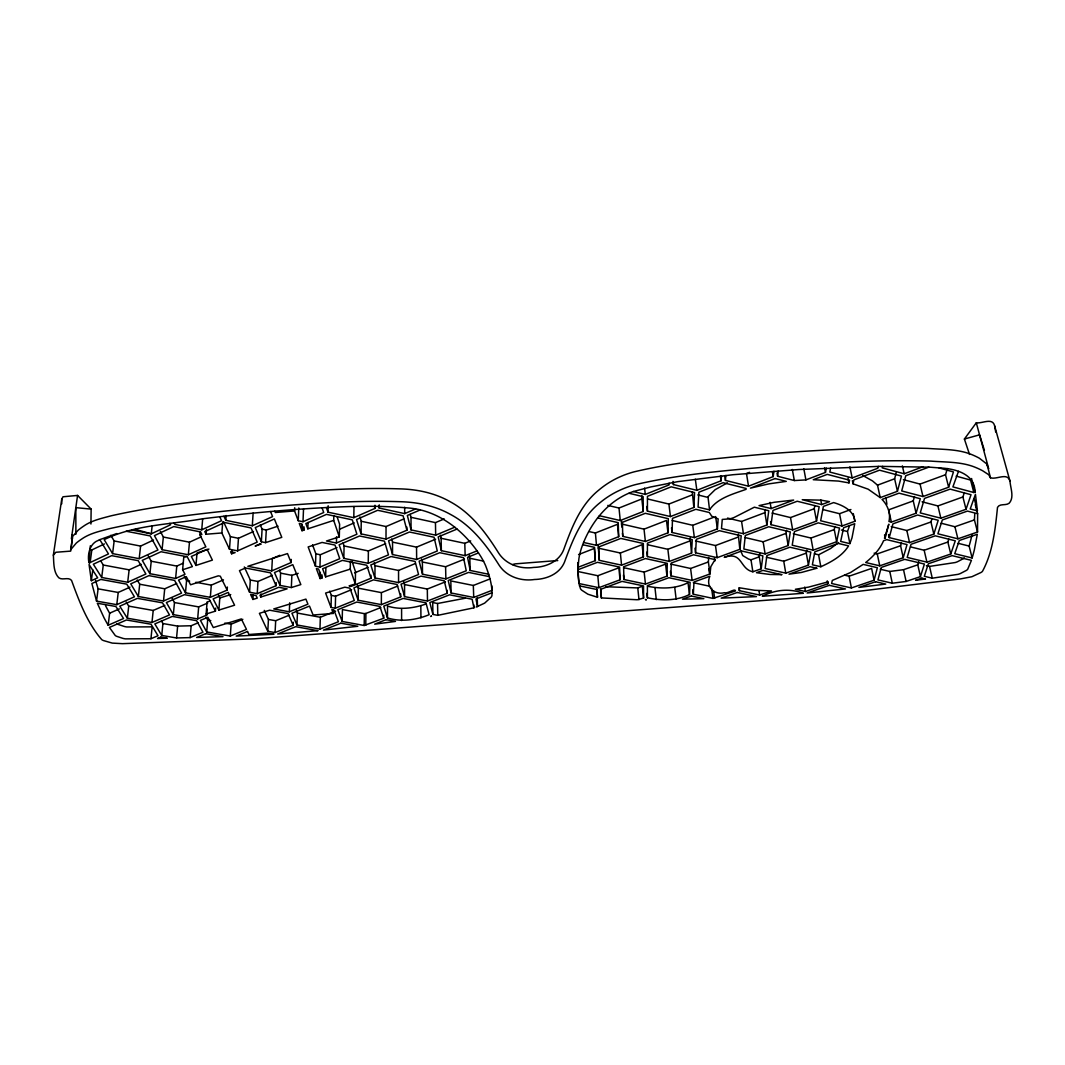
<?xml version="1.0" encoding="UTF-8"?>
<svg xmlns="http://www.w3.org/2000/svg" width="1065" height="1065" viewBox="0 0 1065 1065"><rect width="100%" height="100%" fill="white"/><g stroke="black" fill="none" stroke-linecap="round" stroke-linejoin="round"><path stroke-width="1.5" d="M392.532 554.546L388.605 540.834L409.493 532.007L434.054 537.239L437.289 551.004L416.655 559.484L392.532 554.546L392.546 542.125L391.68 539.05M647.4 597.785L647.4 585.604L668.9 577.709L690.107 582.289L689.494 594.523C676.515 600.98 661.259 600.753 647.4 597.785L646.921 593.351M647.413 556.582L647.413 543.177L669.991 534.537L692.237 539.649L691.558 553.121L669.313 561.415L647.413 556.582L646.908 552.003M647.427 511.147L647.44 496.317L671.19 486.825L694.58 492.562L693.848 507.459L670.444 516.565L647.427 511.147L646.908 506.434M385.996 539.103L406.897 530.237L403.103 515.793L377.676 510.281L356.535 519.507L361.062 533.885L385.996 539.103L386.049 526.549L403.861 518.921M387.487 617.94L383.773 606.118L403.129 598.423L425.987 602.83L429.115 614.718C416.082 620.043 401.159 622.186 387.487 617.94L387.527 606.065C400.187 610.112 413.965 608.248 426.24 603.908M381.337 604.627L400.706 596.906L397.099 584.485L373.482 579.853L353.913 587.867L358.146 600.234L381.337 604.627L381.416 592.633L397.711 586.056M383.706 618.232L379.939 606.424L356.788 602.031L337.805 609.699L342.171 621.454L364.19 625.488L383.706 618.232L383.72 615.264M415.603 508.924L404.7 513.623L379.233 508.072L379.247 504.877M326.383 507.539L327.967 512.172L353.793 517.683L374.947 508.418L374.987 505.223M374.92 577.949L370.82 564.943L391.028 556.529L415.11 561.455L418.545 574.528L398.563 582.608L374.92 577.949L375.026 565.715L374.121 562.799M352.009 561.282L355.51 571.772L355.297 583.979L349.107 585.87L351.357 586.309L370.953 578.255L370.979 575.207M365.761 625.288L365.921 613.453L380.791 607.543M368.237 563.305L388.472 554.865L384.478 541.166L359.584 535.975L339.136 544.761L343.809 558.38L368.237 563.305L368.384 550.938L385.637 543.656M90.938 524.02L91.137 509.11L77.572 495.425L62.981 496.769L61.743 499.166L53.356 555.171C53.929 562.666 53.21 572.131 58.881 577.842C62.662 580.571 68.386 576.644 71.541 580.398C79.076 600.98 87.263 623.025 101.801 639.692A10.597 4.793 4.8 0 0 103.385 640.531L112.238 643.1L122.475 643.659L254.162 638.84L786.13 598.77L818.399 596.214L960.723 578.867L971.879 576.724L981.038 572.477A10.823 4.966 -12.1 0 0 982.436 571.399C992.9 552.216 995.309 528.852 997.506 507.353C999.782 503.173 1005.853 505.942 1009.207 503.186C1014.506 497.275 1010.432 488.103 1009.979 481.114L994.657 425.933C992.593 417.174 982.409 423.724 976.299 422.792L964.397 439.033L969.509 454.422M364.19 625.488L364.35 613.653L342.437 609.579L342.171 621.454M358.146 600.234L358.333 588.173L357.281 585.058M361.062 533.885L361.248 521.278L359.903 516.924M355.297 583.979L350.252 569.123L350.412 561.415M353.793 517.683L353.993 506.541M343.809 558.38L344.088 545.959L343.05 542.91M666.983 576.152L667.276 563.345L645.417 558.526L623.597 566.766L623.93 579.506L645.457 584.073L666.983 576.152L665.572 564.13L644.165 572.118L624.276 567.818M667.981 532.806L668.301 518.682L645.323 513.303L622.399 522.316L622.772 536.374L645.377 541.473L667.981 532.806L666.49 520.439L644.032 529.159L621.534 523.993L621.454 520.852M669.113 483.177L669.073 484.908L645.297 494.426L633.276 491.537C607.929 500.27 590.13 523.115 581.583 547.796A227.857 113.995 -9.5 0 0 578.934 558.419C577.802 568.39 577.297 579.134 580.492 588.732A17.612 8.839 -4.8 0 0 581.676 590.156L587.893 594.203L597.492 597.252L597.039 589.531L579.427 585.87M337.086 516.698L339.615 524.233L339.296 536.84L326.489 540.993L336.42 543.03L336.593 536.747M335.275 608.221L354.272 600.527L349.986 588.173L344.834 587.188L325.597 593.072L331.015 607.423L335.275 608.221L335.595 596.214L351.583 589.664M331.015 607.423L331.348 595.402L329.737 591.062M339.296 536.84L333.704 520.386L333.838 515.606M333.292 613.44L331.841 609.593L333.971 609.992L338.39 621.747L319.953 629.096L296.935 624.969L291.93 613.267L309.489 606.065L313.097 615.011L333.292 613.44L333.372 610.445M670.897 575.846L671.256 563.039L693.475 554.759L715.028 559.618L710.821 566.687L710.022 573.942L692.13 580.438L670.897 575.846L670.364 571.333M672.095 532.487L672.481 518.362L695.844 509.283L709.303 512.505L711.753 516.232L718.156 518.908L717.397 528.906L694.367 537.612L672.095 532.487L671.522 527.841M721.471 475.922L721.098 480.754L696.843 490.326L673.413 484.562L673.466 482.405M350.252 569.123L325.624 576.857L325.903 567.645M327.967 512.172L328.166 505.769M319.939 567.099L339.748 558.699L335.022 545.08L322.056 542.431L308.158 546.944L315.44 566.221L319.939 567.099L320.339 554.732L337.019 547.583M322.056 574.94L321.963 578.015L320.112 578.588L320.312 572.451M319.953 629.096L320.339 617.274L335.621 611.097M315.44 566.221L315.879 553.84L312.538 544.867M333.704 520.386L307.812 528.839L308.051 522.489M974.781 513.689L974.422 519.906L977.537 532.034L957.914 538.823L937.906 533.791L942.325 519.96L967.446 511.08L977.63 513.743L977.537 532.034M304.084 526.922L303.964 530.09L302.021 530.729L302.287 524.393M294.699 507.752L294.552 510.96L298.253 520.745L302.993 521.73L303.525 508.99M296.935 624.969L297.428 613.081L296.19 610.125M293.168 625.262L288.109 613.56L269.658 610.205L259.407 613.334L267.794 631.292L275.076 632.57L293.168 625.262L293.288 622.279M298.253 520.745L298.799 507.978M291.131 562.546L287.51 553.587L247.852 566.287L271.721 570.907L291.131 562.546L291.278 559.431M289.321 611.789L307.945 604.148L305.908 599.116L273.745 608.94L289.321 611.789L289.72 602.79M291.331 587.547L300.836 584.592L292.795 564.663L274.49 572.531L280.002 585.391L291.331 587.547L291.877 575.326L298.187 573.343M691.558 553.121L690.12 537.918M693.848 507.459L692.317 491.91M275.076 632.57L275.689 620.735L289.187 615.211M280.002 585.391L280.614 573.143L279.389 570.254M854.862 521.304C854.103 510.628 842.708 505.209 833.615 502.587L823.378 506.407L820.676 520.758L841.962 525.99L854.862 521.304L853.291 513.61M1009.979 481.114C1007.557 472.021 996.694 479.889 990.49 477.799L986.989 464.114L979.347 458.203A109.895 55.66 -11.8 0 0 972.944 455.101C958.859 448.911 942.964 449.603 927.948 448.405C875.563 446.874 823.165 449.736 770.94 453.584C725.172 457.67 679.044 461.185 634.221 471.822C621.334 475.216 609.167 481.34 598.969 489.953C580.106 505.023 571.546 528.094 563.571 549.993C558.726 561.814 545.852 567.166 533.791 567.405C520.412 569.402 505.995 564.61 498.513 552.855C486.066 532.926 471.462 513.263 450.349 501.828C435.079 493.082 417.48 489.314 400.001 488.875C351.277 487.251 302.567 491.111 254.069 495.318C206.224 500.111 158.219 505.236 111.239 515.779C101.681 518.362 91.59 520.439 83.376 526.31A108.098 54.022 4.7 0 0 78.118 530.277L72.593 536.467L70.663 551.124L55.859 552.269L53.356 555.171M276.048 585.697L270.483 572.837L245.469 568.018L239.465 570.64L249.556 592.246L257.237 593.671L276.048 585.697L276.208 582.635M72.393 537.119L70.969 549.367M267.794 631.292L268.433 619.431L264.266 610.365M271.721 570.907L272.387 558.526L279.815 555.291M693.328 594.23L693.994 581.983L709.849 576.232C705.336 586.642 714.069 595.322 724.333 592.712C727.661 594.057 735.276 587.8 735.502 590.955L713.004 598.397L693.328 594.23L692.756 589.784M695.578 552.802L696.31 539.329L719.301 530.65L741.227 535.788L739.816 549.327L717.171 557.674L695.578 552.802L694.979 548.235M260.792 597.012L259.966 595.215L278.764 587.268L287.111 588.852L260.792 597.012L260.965 593.977M265.571 542.644L281.786 537.346L274.371 518.948L255.267 527.588L261.351 541.805L265.571 542.644L266.303 530.037L278.018 526.15M257.237 593.671L257.97 581.477L272.36 575.3M261.351 541.805L262.096 529.172L260.286 524.872M252.924 599.462L250.608 594.51L256.066 595.521L257.251 598.117L252.924 599.462L253.204 594.896M249.556 592.246L250.328 580.026L244.311 566.953M223.93 516.245L225.793 520.332L252.312 525.777L253.124 513.024M230.293 636.045L246.481 629.388L241.329 618.925L213.32 627.551L207.848 617.247L200.433 620.389L206.716 631.958L230.293 636.045L231.118 624.197L242.833 619.324M222.718 521.837L221.866 532.966L229.481 549.26L237.601 550.858L238.467 538.291L253.47 531.528M710.022 573.942L708.385 561.947L708.691 557.461M229.481 549.26L230.399 536.667L223.53 521.73M227.151 590.103L220.309 576.205L218.298 575.832L190.582 584.778L186.268 576.658L178.561 580.079L185.47 592.806L210.324 597.345L227.151 590.103L227.364 587.041M231.598 553.787L230.652 551.763L235.099 552.642L231.598 553.787L231.811 550.645M218.884 610.072L213.146 598.889L228.269 592.38L234.58 605.213L218.884 610.072L219.803 597.984L218.378 595.162M225.793 520.332L226.153 515.527M215.436 611.137L209.246 599.182L184.431 594.669L166.406 602.537L173.329 614.638L197.664 618.925L206.703 615.091L206.131 614.012L215.436 611.137L215.676 608.115M210.324 597.345L211.296 585.151L223.464 579.839M206.131 614.012L207.103 601.951L210.191 600.993M206.703 615.091L207.182 609.073M206.716 631.958L207.675 620.056L206.117 617.141M773.922 471.223L773.23 476.588L748.509 486.199L725.438 480.408L725.837 475.456M197.664 618.925L198.676 606.904L207.675 603.043M221.866 532.966L206.064 534.231L206.464 529.451M199.887 534.723L201.884 534.563L200.593 531.941L173.781 526.563L154.438 535.615L162.066 549.686L188.332 554.772L205.851 546.824L199.887 534.723L200.167 531.541M173.994 522.702L174.873 524.406L201.738 529.811L202.696 518.642M195.96 565.448L191.341 556.462L207.089 549.354L212.388 560.11L195.96 565.448L197.038 552.961L208.926 549.061M190.142 637.602L202.962 632.251L196.639 620.682L172.344 616.409L154.824 623.93L161.747 635.446L176.55 637.962L190.142 637.602L191.167 625.741L198.263 622.745M188.332 554.772L189.477 542.192L201.099 536.866M185.47 592.806L186.575 580.545L184.298 576.258M182.608 569.775L192.352 566.62L187.254 556.782L161.028 551.737L142.284 560.35L149.912 573.689L175.605 578.468L185.004 574.288L182.608 569.775L183.766 557.314L186.535 556.409M176.55 637.962L177.655 626.1L191.167 625.741M173.329 614.638L174.474 602.55L172.184 598.49M990.49 477.799L988.653 474.684L982.715 470.81A110.507 55.207 -11.6 0 0 976.272 467.735C962.108 461.584 946.133 462.303 931.05 461.118C878.372 459.641 825.668 462.516 773.15 466.39C727.102 470.477 680.708 473.992 635.605 484.588C622.666 487.97 610.418 494.04 600.128 502.613C581.224 517.497 572.517 540.421 564.463 562.2C559.524 574.008 546.571 579.24 534.51 579.493C521.131 581.463 506.647 576.831 499.072 565.102C486.532 545.28 471.795 525.777 450.655 514.515C435.265 505.835 417.587 502.121 400.027 501.695C351.024 500.124 302.034 503.998 253.244 508.205C205.132 513.01 156.875 518.122 109.615 528.626C100.017 531.195 89.886 533.259 81.619 539.103A108.683 53.57 4.6 0 0 76.321 543.03L70.57 549.833M175.605 578.468L176.79 566.074L183.473 563.066M163.504 601.019L181.543 593.112L174.58 580.385L148.927 575.632L130.742 583.846L138.357 596.506L163.504 601.019L164.716 588.799L176.684 583.5M161.747 635.446L162.918 623.544L161.401 620.962M739.816 549.327L738.285 534.124M150.937 638.734L158.006 635.738L151.03 624.223L126.455 619.99L109.415 627.431L115.233 635.499A9.079 4.14 4.7 0 0 116.631 636.311L123.047 638.414A11.795 5.392 4.6 0 0 125.51 638.867L150.937 638.734L152.162 626.846L126.868 626.966A11.742 5.445 4.7 0 1 124.419 626.5L118.029 624.383A9.026 4.18 4.8 0 1 116.644 623.558M162.066 549.686L163.358 537.04L160.336 531.368M151.976 622.479L169.495 614.944L162.519 602.843L137.412 598.357L119.773 606.185L127.347 618.219L151.976 622.479L153.214 610.458L164.835 605.386M149.912 573.689L151.243 561.228L148.221 555.85M61.743 499.166L61.757 503.812M152.135 525.844L151.283 533.831L131.887 530.011M739.336 590.662L739.643 587.827L754.726 590.276L771.459 590.929L759.664 595.055L739.336 590.662L738.897 587.707M138.357 596.506L139.715 584.232L137.199 579.972M476.148 607.077L484.655 603.123L491.138 597.199A17.559 8.786 -2.1 0 0 491.937 595.628C492.562 585.47 489.234 575.167 485.653 565.755A225.061 111.479 2.5 0 0 480.342 555.757C464.313 530.836 438.407 510.188 408.002 507.938C386.875 506.155 365.628 505.902 344.434 506.727C296.909 508.577 249.516 512.984 202.323 518.828C169.561 524.632 134.51 524.832 104.184 539.622L112.584 553.614L139.182 558.659L140.593 546.079L153.52 540.048M127.347 618.219L128.732 606.131L126.229 602.084M127.694 582.249L145.892 573.995L138.21 560.669L111.665 555.65L93.334 564.224L101.694 577.483L127.694 582.249L129.131 569.842L141.206 564.317M116.777 604.667L134.43 596.813L126.762 584.153L100.802 579.427L91.87 583.527L96.542 601.113L116.777 604.667L118.228 592.46L129.943 587.174M108.164 625.248A781.617 407.243 -10.6 0 1 104.024 617.767L97.328 603.229L115.885 606.491L123.527 618.525L108.164 625.248L109.628 613.214A776.798 410.038 -10.7 0 1 105.528 605.652M112.584 553.614L114.155 540.967L110.827 535.322M761.195 568.803L762.886 555.863L741.639 550.991L724.267 557.368C742.811 551.018 739.443 568.976 752.862 571.785L761.195 568.803L759.292 556.809L759.704 553.547M766.907 525.005L768.77 510.734L754.353 507.193L734.504 517.284A13.579 7.202 -8.3 0 1 729.498 518.881L722.256 519.44L721.511 528.586L743.463 533.751L766.907 525.005L764.883 512.651L765.282 509.456M96.542 601.113L98.113 588.839L95.531 580.332M101.694 577.483L103.278 565.022L100.789 561.015M91.35 580.718L89.061 564.503L97.674 577.802L91.35 580.718L92.788 569.828M88.861 562.307C87.224 553.587 90.285 541.952 100.004 539.955L108.47 553.933L90.139 562.546L88.861 562.307L90.339 545.773M89.26 562.932L89.899 558.22M89.473 562.972L89.899 559.831M90.139 562.546L91.816 549.953L104.45 543.949M771.047 524.672L772.964 510.401L797.219 501.242L819.171 506.74L816.536 521.091L792.666 529.877L771.047 524.672L770.527 521.584M826.28 468.054L825.482 472.407L805.899 479.916L794.33 480.541L777.583 476.241L778.302 470.89M77.572 495.425L71.382 538.797L72.54 538.331M788.18 545.533L790.31 531.928L768.717 526.749L745.314 535.469L743.849 549.021L765.123 553.92L788.18 545.533L786.077 533.365L786.542 530.317M808.442 565.116L810.838 552.109L789.897 547.21L766.88 555.557L765.136 568.497L785.77 573.143L808.442 565.116L806.285 553.121L806.804 550.219M816.536 521.091L814.232 508.737L814.805 505.529M830.633 467.841L829.835 472.061L852.173 477.932L877.84 468.227L878.279 466.39M836.624 541.739L839.513 528.054L818.24 522.848L794.41 531.608L792.214 545.227L813.167 550.152L836.624 541.739L834.268 529.571L834.893 526.509M827.785 583.806L828.197 581.836L808.548 587.121L795.369 589.278L805.473 591.514L827.785 583.806L827.239 580.851M849.005 482.898L849.564 480.209L827.265 474.364L813.261 479.716L838.448 481.074L849.005 482.898L848.033 478.172M853.038 483.816L853.89 479.862L879.517 470.184L901.456 476.068L897.449 491.298L880.223 497.635L868.135 489.181L853.038 483.816L852.386 480.674M971.986 534.989L971.307 537.878A764.976 399.695 3.5 0 1 969.123 546.065L972.132 557.98L954.733 553.707L959.299 540.501L977.297 534.284L974.342 549.86A769.636 396.886 3.4 0 1 972.132 557.98M882.579 466.337L882.206 467.868L904.185 473.779L922.796 466.829M897.449 491.298L894.627 478.784L896.198 472.647M874.072 580.212L877.36 567.712L863.169 564.383L850.589 572.491L832.298 580.438L831.645 583.5L851.388 587.96L874.072 580.212L871.623 568.404L849.085 576.205L844.545 575.153M885.188 537.932L888.809 524.166L884.496 538.171L885.188 537.932L884.536 534.896M889.235 537.612L892.923 523.847L917.604 515.007L938.212 520.279L933.845 534.111L909.563 542.604L889.235 537.612L888.583 534.577M709.543 509.882C717.491 497.981 733.239 494 746.046 489.341L746.126 488.449L723.095 482.685L698.88 492.216L698.068 507.126L709.543 509.882L707.985 496.703L715.094 489.714L727.462 482.804M903.227 557.727L907.021 544.588L886.719 539.622L883.551 540.74C879.823 549.5 873.02 556.609 865.685 562.52L879.77 565.835L903.227 557.727L900.577 545.746L901.403 542.804M916.1 513.223L920.293 498.726L899.046 493.162L882.02 499.418C887.704 505.116 890.886 513.516 888.956 521.491L891.365 522.103L916.1 513.223L913.238 500.896L914.476 496.516M920.44 576.618L924.407 564.051L904.691 559.338L881.274 567.419L877.933 579.906L892.297 583.221L906.115 581.45L920.44 576.618L917.764 564.823L918.736 561.654M933.845 534.111L930.956 521.97L931.915 518.868M928.866 467.122L905.783 475.722L901.709 490.952L922.982 496.543L948.635 487.224L945.52 474.724L947.411 468.56M948.635 487.224L953.455 471.928L939.064 467.908L929.878 467.176L879.623 466.363L798.803 469.519L732.906 474.724L677.66 481.66L650.569 486.985L633.276 491.537M849.537 525.724L847.474 531.502L849.897 543.643L840.671 541.419L843.613 527.734L854.742 523.687L851.987 537.905L849.897 543.643M950.765 554.013L955.278 540.807L935.283 535.815L911.041 544.268L907.18 557.421L926.923 562.16L950.765 554.013L947.85 542.045L948.848 539.09M966.035 509.283L971.014 494.706L950.113 489.115L924.513 498.393L920.253 512.904L940.874 518.202L966.035 509.283L962.893 496.969L964.371 492.562M838.581 542.564L830.5 548.568L818.599 554.785L814.405 553.8M99.298 539.822L116.777 533.552M820.809 566.753C831.326 561.947 842.335 555.983 848.579 545.892L838.261 543.416L814.832 551.803L812.382 564.809L820.809 566.753L818.599 554.785M139.182 558.659L157.94 550.006L150.245 535.948L126.216 531.235M201.738 529.811L221.547 520.678L219.723 516.725M252.312 525.777L272.573 516.605L270.523 511.533M237.601 550.858L257.197 542.125L251.06 527.921L224.582 522.502L204.8 531.608L206.064 534.231M302.993 521.73L323.707 512.518L322.056 507.779M109.628 613.214L119.36 608.9M339.655 529.212L354.206 522.875M336.42 543.03L356.895 534.217L352.302 519.853L326.529 514.368L305.841 523.554L307.812 528.839M420.182 509.935L407.336 515.46L411.077 529.917L435.678 535.163L454.782 527.188M410.238 514.395L410.984 517.31L435.452 522.622L444.225 518.921M457.031 529.065L438.194 536.906L441.363 550.685L465.165 555.664L477.027 550.871M354.592 572.877L368.077 567.272M392.546 542.125L416.535 547.13L435.598 539.21M375.026 565.715L398.55 570.441L415.363 563.545M440.417 535.189L441.11 538.278L464.793 543.323L470.69 540.9M478.465 552.921L467.562 557.328L470.224 570.481L488.742 574.275M421.634 559.058L422.379 561.987L445.596 566.74L464.42 559.152M607.809 505.409L619.005 508.032L641.836 498.926L641.809 495.598M445.862 578.907L466.244 570.787L463.515 557.647L439.752 552.695L419.144 561.135L422.512 574.221L445.862 578.907L445.596 566.74M403.648 581.423L404.54 584.552L427.318 589.052L445.45 581.836M599.342 515.713L620.256 520.532L643.22 511.48L643.154 496.663L629.016 493.268M588.972 531.555L595.402 532.993L617.46 524.313L618.672 536.693L596.493 545.32L583.567 542.471M647.547 498.953L668.913 504.065L692.17 494.906M749.56 472.328L746.485 473.526L748.509 486.199M447.233 593.285L444.291 580.798L420.995 576.125L401.026 584.179L404.58 596.613L427.478 601.033L447.233 593.285L447.167 590.276M491.83 585.843L492.017 590.356L473.725 597.438L451.107 592.979L450.828 580.931L473.326 585.457L490.007 578.921M578.561 554.559L594.283 548.462L595.348 560.656L578.095 567.272L577.736 562.719M492.23 592.673L475.988 598.943L477.533 606.571L477.213 597.638M598.264 548.142L620.363 553.015L642.089 544.694L643.406 556.889L621.561 565.156L599.342 560.35L598.104 545.16M672.161 520.479L692.756 525.311L714.109 517.124M578.069 569.708L597.452 562.293L619.617 567.073L620.016 579.813L598.876 587.694L579.04 583.567L578.082 571.546L597.824 575.726L618.858 567.791L620.016 579.813M771.127 508.577L793.638 500.071L774.162 502.281L759.052 505.609L771.127 508.577L770.088 502.347M647.627 544.734L667.861 549.287L689.987 540.927M727.528 518.083L741.573 521.451L764.883 512.651M821.648 504.584L829.529 501.642L820.929 500.151L802.251 499.711L821.648 504.584L820.756 499.898M695.512 540.967L715.467 545.546L737.978 537.159M772.058 513.077L790.51 517.577L814.232 508.737M862.77 475.483L872.541 480.941L877.507 485.161L894.627 478.784M605.639 586.735L637.762 587.92L642.315 586.243L643.58 598.091L637.243 599.755L601.379 597.931L600.593 589.025M670.977 564.157L690.599 568.484L708.385 561.947M745.007 537.545L763.152 541.792L786.077 533.365M822.886 509.549L839.539 513.703L850.922 509.509M903.4 479.649L920.04 484.096L945.52 474.724M958.473 471.329L952.895 486.891L973.823 492.523L975.061 492.083C974.848 473.086 954.187 468.507 939.064 467.908M647.6 586.256C660.939 588.932 675.583 588.985 688.003 582.688L689.494 594.523M740.534 550.312L742.704 555.557L748.575 559.072L750.998 559.817L759.292 556.809M793.292 533.818L810.958 538.038L834.268 529.571M913.238 500.896L888.663 509.829L891.365 522.103M956.17 476.135L970.588 480.075L971.812 479.636L971.613 478.518M766.361 557.221L783.747 561.215L806.285 553.121M922.104 501.815L937.906 505.928L962.893 496.969M891.259 526.629L906.834 530.516L930.956 521.97M874.139 553.161L877.254 553.907L900.577 545.746M941.127 523.221L954.919 526.736L974.422 519.906M910.548 546.917L924.154 550.246L947.85 542.045M880.236 569.229L889.768 571.452L903.519 569.682L917.764 564.823M219.803 597.984L230.732 594.576M473.912 607.822L437.782 615.344L432.909 614.425L429.834 602.537L449.563 594.803L472.141 599.249L473.912 607.822L473.819 604.853M964.397 439.033L979.547 434.839L984.419 450.349M465.298 598.224L437.569 603.496L432.723 602.55L432.909 614.425M364.35 613.653L365.921 613.453M926.364 565.661L929.532 566.407L955.225 562.533A11.981 5.618 -12 0 0 957.595 561.681L963.519 558.553A9.212 4.327 -12.1 0 0 964.357 557.874M932.274 578.188L958.101 574.328A12.048 5.578 -11.8 0 0 960.484 573.476L966.448 570.374A9.265 4.287 -11.9 0 0 967.659 569.336L971.426 560.363L952.137 555.637L928.334 563.744L924.314 576.311L932.274 578.188L929.532 566.407M317.676 630.666L295.724 626.686L277.659 633.968L317.903 630.653M294.552 510.96L275.329 512.505L274.797 511.173M781.564 574.647L762.926 570.387L756.483 572.69L770.115 574.474L781.856 574.634M91.137 509.11L75.828 507.646L75.881 534.271M988.799 468.627L987.122 465.259M162.918 623.544L177.655 626.1M128.732 606.131L153.214 610.458M207.675 620.056L210.803 620.615M224.861 623.092L231.118 624.197M98.113 588.839L118.228 592.46M174.474 602.55L198.676 606.904M268.433 619.431L275.689 620.735M139.715 584.232L164.716 588.799M297.428 613.081L320.339 617.274M103.278 565.022L129.131 569.842M186.575 580.545L189.663 581.117M195.854 582.275L211.296 585.151M90.552 549.713L91.816 549.953M151.243 561.228L176.79 566.074M250.328 580.026L257.97 581.477M331.348 595.402L335.595 596.214M114.155 540.967L140.593 546.079M358.333 588.173L381.416 592.633M280.614 573.143L291.877 575.326M163.358 537.04L189.477 542.192M230.399 536.667L238.467 538.291M315.879 553.84L320.339 554.732M262.096 529.172L266.303 530.037M344.088 545.959L368.384 550.938M489.394 576.644L468.587 572.398L448.232 580.492L451.107 592.979M469.239 555.304L469.825 558.26L483.643 561.135M361.248 521.278L386.049 526.549M693.315 582.715L709.889 586.296M582.675 544.721L594.563 547.33L595.348 560.656M597.611 517.923L618.232 522.649L618.672 536.693M697.801 494.919L707.799 497.368M841.35 530.011L847.474 531.502M958.101 543.31L969.123 546.065M977.417 510.854L970.202 508.964L975.447 494.306L977.417 510.854L974.222 498.553M135.268 529.292L151.283 533.831L170.64 524.752L169.894 523.328M302.021 530.729L299.252 523.394L301.621 523.887L303.964 530.09M320.112 578.588L316.345 568.617L318.595 569.056L321.963 578.015M325.624 576.857L322.615 568.737L342.411 560.376L366.799 565.262L370.953 578.255M374.348 506.328L374.947 508.418M378.741 506.394L379.233 508.072M976.299 422.792L987.841 465.578M972.212 481.194L975.061 492.083M970.588 480.075L973.823 492.523M975.247 504.544L977.63 513.743M954.919 526.736L957.914 538.823M937.906 505.928L940.874 518.202M920.04 484.096L922.982 496.543M924.154 550.246L926.923 562.16M902.361 465.884L904.185 473.779M906.834 530.516L909.563 542.604M994.657 425.933L995.708 432.044M903.519 569.682L906.115 581.45M877.507 485.161L880.223 497.635M889.768 571.452L892.297 583.221M877.254 553.907L879.77 565.835M849.883 466.856L852.173 477.932M839.539 513.703L841.962 525.99M849.085 576.205L851.388 587.96M824.55 467.641L825.482 472.407M803.835 468.826L805.899 479.916M810.958 538.038L813.167 550.152M792.333 469.452L794.33 480.541M804.701 587.095L805.473 591.514M790.51 517.577L792.666 529.877M777.024 473.06L777.583 476.241M772.418 471.808L773.23 476.588M783.747 561.215L785.77 573.143M763.152 541.792L765.123 553.92M758.972 590.649L759.664 595.055M750.998 559.817L752.862 571.785M741.573 521.451L743.463 533.751M724.719 475.629L725.438 480.408M720.393 475.975L721.098 480.754M885.987 497.887L886.905 504.278M715.627 516.552L717.397 528.906M715.467 545.546L717.171 557.674M714.509 557.954L714.921 560.989M713.617 590.995L714.628 598.357M711.593 588.093L713.004 598.397M708.837 568.75L709.436 573.236M695.339 479.223L696.843 490.326M578.202 572.371L577.789 568.737M692.756 525.311L694.367 537.612M690.599 568.484L692.13 580.438M673.013 481.38L673.413 484.562M668.913 504.065L670.444 516.565M674.744 587.507L676.155 599.302M667.861 549.287L669.313 561.415M644.578 488.089L645.297 494.426M654.975 587.827L656.293 599.635M641.836 498.926L643.22 511.48M644.032 529.159L645.377 541.473M644.165 572.118L645.457 584.073M637.762 587.92L639 599.755M621.534 523.993L621.84 527.095M622.466 533.272L622.772 536.374M619.005 508.032L620.256 520.532M623.491 574.994L623.93 579.506M620.363 553.015L621.561 565.156M595.402 532.993L596.493 545.32M597.824 575.726L598.876 587.694M596.72 588.346L597.492 597.252M599.342 560.35L598.623 547.011L620.775 538.424L643.353 543.496L643.406 556.889M601.379 597.931L600.913 589.225L622.027 581.37L643.526 585.91L643.58 598.091M473.326 585.457L473.725 597.438M469.825 558.26L470.224 570.481M464.793 543.323L465.165 555.664M441.11 538.278L441.363 550.685M437.569 603.496L437.782 615.344M435.452 522.622L435.678 535.163M427.318 589.052L427.478 601.033M422.379 561.987L422.512 574.221M420.821 606.025L420.955 617.873M416.535 547.13L416.655 559.484M410.984 517.31L411.077 529.917M71.927 535.016L71.954 539.915M406.883 527.095L406.897 530.237M404.673 507.26L404.7 513.623M404.54 584.552L404.58 596.613M401.585 608.741L401.612 620.576M400.706 593.897L400.706 596.906M398.55 570.441L398.563 582.608M512.571 564.623A6.656 3.435 -3 0 1 516.671 563.744L555.557 560.696A6.67 3.435 -4 0 1 557.754 560.616M803.263 593.298L762.34 596.254C775.094 589.744 789.751 588.173 803.263 593.298M260.1 543.869L255.147 546.065L261.191 544.082L260.1 543.869M160.802 637.136L157.553 638.507L167.232 638.228L160.802 637.136M205.691 633.662L196.599 637.442L222.984 636.644L205.691 633.662M247.506 631.465L236.19 636.098L273.931 634.261L267.315 633.103L248.997 634.514L247.506 631.465M340.867 623.185L323.441 630.107L357.8 626.273L340.867 623.185M386.102 619.67L374.667 624.157L395.461 621.414L386.102 619.67M775.12 478.531L750.426 488.143L768.903 483.856L786.263 481.38L775.12 478.531M431.431 616.156L430.713 616.435L431.431 616.156M816.788 568.244L801.413 572.451L788.992 574.168L810.092 566.7L816.788 568.244M645.496 599.568L646.269 599.728L645.496 599.568M691.318 596.014L682.492 599.182L703.845 598.663L691.318 596.014M737.246 592.46L721.178 598.144L756.443 596.6L737.246 592.46M829.355 585.324L807.084 593.005L845.477 588.945L829.355 585.324M875.55 581.743L858.909 587.414L885.734 584.073L875.55 581.743M921.837 578.149L915.62 580.252L925.498 579.014L921.837 578.149"/></g></svg>
